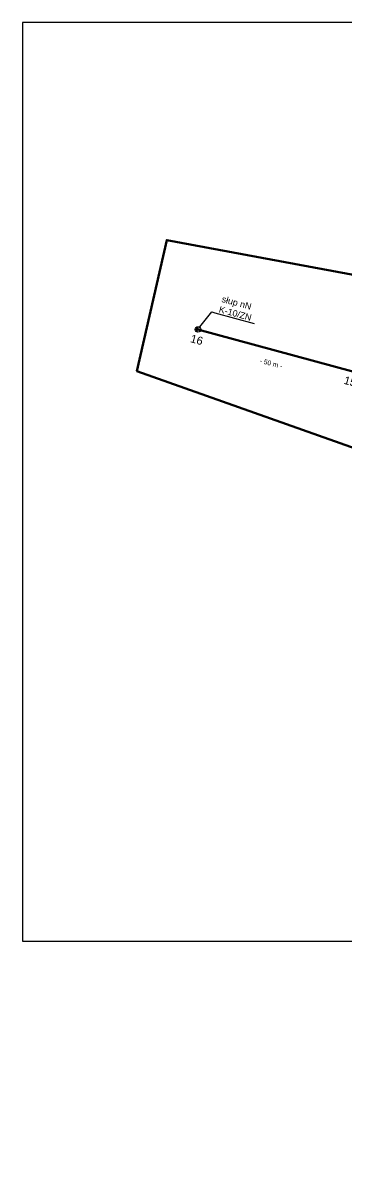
# Model space of a CAD drawing. Header units: metres. Extents: x 7532309 to 7535807, y 5784544 to 5785764.
# Drawn here: x 7532648.5 to 7532749.4, y 5785410.2 to 5785763.6 of the extents above; entities that cross this region are included whole.
import ezdxf
from ezdxf import colors
from ezdxf.entities.mleader import LeaderData, LeaderLine
from ezdxf.enums import TextEntityAlignment as Align
from ezdxf.math import Vec2, Vec3

# ---------------------------------------------------------------- set-up
doc = ezdxf.new("R2010")
doc.units = ezdxf.units.M
doc.layers.add('!tele', color=30, linetype='Continuous', lineweight=40)
doc.layers.add('!trafo_880', color=6, linetype='Continuous', lineweight=50)
for name, color, linetype in [('!wymiary', 7, 'Continuous'), ('_MM opisy', 7, 'Continuous'), ('_MM slupy', 5, 'Continuous'), ('_numery_05-0880_1', 7, 'Continuous')]:
    doc.layers.add(name, color=color, linetype=linetype)
doc.layers.add('_kontrola_05-0880_1', color=210, linetype='Continuous', lineweight=50, plot=False)
doc.styles.get("Standard").update_dxf_attribs({"font": 'arial.ttf'})
doc.dimstyles.new('opis linie', dxfattribs={"dimtxt": 1.5, "dimasz": 0.18, "dimexe": 0.18, "dimexo": 0.0625, "dimgap": 2.5, "dimtad": 4, "dimdec": 0, "dimzin": 0, "dimdsep": 46, "dimtxsty": 'Standard', "dimcen": 0.09, "dimse1": 1, "dimse2": 1, "dimsd1": 1, "dimsd2": 1, "dimclrt": 256, "dimadec": 0, "dimazin": 0, "dimtfac": 1, "dimtdec": 0, "dimtofl": 0, "dimtmove": 0, "dimatfit": 3, "dimfxl": 1, "dimtfill": 1, "dimtolj": 1, "dimtzin": 0, "dimarcsym": 0})

# ---------------------------------------------------------------- blocks, each defined once
blk = doc.blocks.new('*D95')
at = {"layer": 'Defpoints', "color": 0}
for p in [(7532703.15, 5785667.84), (7532750.76, 5785653.88), (7532751.02, 5785654.84)]:
    blk.add_point(p, dxfattribs=at)
at = {"layer": '!wymiary', "insert": (7532725.97, 5785657.23), "char_height": 1.5, "attachment_point": 5, "rotation": 344.8052, "bg_fill": 3, "box_fill_scale": 1.1, "bg_fill_color": 9, "bg_fill_true_color": 13158600, "bg_fill_transparency": 0}
blk.add_mtext('\\A1;- 50 m -', dxfattribs=at)
blk = doc.blocks.new('ZN')
at = {"layer": '_MM slupy', "transparency": 33554687}
h = blk.add_hatch(color=256, dxfattribs=at)
h.dxf.hatch_style = 1
h.paths.add_polyline_path([(0, -0.86), (0, 0.86, 1)])
at = {"layer": '_MM slupy'}
blk.add_circle((0, 0), 0.857, dxfattribs=at)

msp = doc.modelspace()

# ---------------------------------------------------------------- linework, layer by layer
at = {"layer": '!tele'}
msp.add_lwpolyline([(7532703.15, 5785667.84), (7532751.02, 5785654.84), (7532801.61, 5785643.27), (7532850.89, 5785629.8), (7532900.72, 5785614.28), (7532949.06, 5785593.68), (7532997.72, 5785573.87), (7533043.65, 5785554.29), (7533090.2, 5785534.85), (7533134.25, 5785516.46), (7533179.8, 5785497.33), (7533222.59, 5785488.35), (7533263.24, 5785479.82), (7533281.12, 5785476.26), (7533312.03, 5785468.65), (7533322.7, 5785464.54)], dxfattribs=at)
at = {"layer": '!trafo_880'}
msp.add_lwpolyline([(7533348.88, 5785463.49), (7533576.8, 5785436.73), (7533577.78, 5785474), (7533348.74, 5785524.89), (7533285.47, 5785539.6), (7533257.64, 5785541.81), (7533251.26, 5785495.09), (7533091.38, 5785564.6), (7532883.62, 5785660.34), (7532693.41, 5785695.72), (7532684.09, 5785654.76), (7532877.57, 5785586.2), (7533113.3, 5785481.11), (7533235.85, 5785451.13), (7533287.58, 5785438.07), (7533327.72, 5785410.25), (7533348.88, 5785463.49)], dxfattribs=at)

# ---------------------------------------------------------------- next in the draw order: dimensions: what is measured, and where the dimension line sits
at = {"layer": '!wymiary'}
dim = msp.add_aligned_dim(p1=(7532703.15, 5785667.84), p2=(7532751.02, 5785654.84), distance=-1, dimstyle='opis linie', override={"dimpost": '- <> m -'}, dxfattribs=at)
dim.commit()
dim.dimension.update_dxf_attribs({"geometry": '*D95', "text_midpoint": (7532725.97, 5785657.23)})

# ---------------------------------------------------------------- next in the draw order: block references
at = {"layer": '_MM slupy', "rotation": 344.8051643594774}
msp.add_blockref('ZN', (7532703.15, 5785667.84), dxfattribs=at)

# ---------------------------------------------------------------- next in the draw order: texts
at = {"layer": '_numery_05-0880_1', "color": 7}
msp.add_text('15', height=2.5, rotation=344.8052, dxfattribs=at).set_placement((7532750.64, 5785651.61), align=Align.MIDDLE_CENTER)

# ---------------------------------------------------------------- next in the draw order: leaders
at = {"layer": '_MM opisy'}
ml = msp.add_multileader_mtext('Standard', dxfattribs=at)
ml.set_content('\\pxql;słup nN\\PK-10/ZN', color=256)
ml.set_leader_properties()
ml.build(insert=Vec2(0, 0))
ml.multileader.update_dxf_attribs({"has_text_frame": 1, "text_left_attachment_type": 5, "text_right_attachment_type": 5, "dogleg_length": 1, "arrow_head_size": 1})
ctx = ml.context
ctx.base_point, ctx.char_height, ctx.arrow_head_size, ctx.landing_gap_size, ctx.plane_origin, ctx.plane_x_axis, ctx.plane_y_axis = Vec3(7532708.41, 5785673.05), 2, 1, 1, Vec3(7532704.44, 5785666.02), Vec3(0.96504, -0.262102), Vec3(0.262102, 0.96504)
ctx.left_attachment, ctx.right_attachment = 5, 5
notes = []
notes.append((ctx, [(0, (1, 1, 0), (7532707.45, 5785673.31), (0.96504, -0.262102), 1, [(0, [(7532703.15, 5785667.84), (7532707.45, 5785673.31)], 0, [])])]))
ctx.mtext.insert, ctx.mtext.text_direction, ctx.mtext.flow_direction = Vec3(7532710.9, 5785678.39), Vec3(0.96504, -0.262102), 5
ctx.mtext.has_bg_fill, ctx.mtext.bg_color, ctx.mtext.bg_scale_factor, ctx.mtext.bg_transparency, ctx.mtext.use_window_bg_color = 1, -1023410175, 1, 0, 1
for ctx, leaders in notes:
    for number, flags, end, landing, length, lines in leaders:
        leader = LeaderData()
        leader.index, (leader.has_last_leader_line, leader.has_dogleg_vector, leader.attachment_direction) = number, flags
        leader.last_leader_point, leader.dogleg_vector, leader.dogleg_length = Vec3(end), Vec3(landing), length
        for number, points, colour, breaks in lines:
            line = LeaderLine()
            line.index, line.vertices, line.color, line.breaks = number, Vec3.list(points), colors.encode_raw_color(colour), breaks
            leader.lines.append(line)
        ctx.leaders.append(leader)

# ---------------------------------------------------------------- next in the draw order: linework, layer by layer
at = {"layer": '_kontrola_05-0880_1', "color": 210}
msp.add_lwpolyline([(7532751.02, 5785654.84), (7532703.15, 5785667.84)], dxfattribs=at)
at = {"layer": 'Defpoints', "color": 4}
msp.add_lwpolyline([(7532648.45, 5785476.78), (7533043.3, 5785476.78), (7533043.3, 5785763.64), (7532648.45, 5785763.64)], close=True, dxfattribs=at)

# ---------------------------------------------------------------- next in the draw order: texts
at = {"layer": '_numery_05-0880_1', "color": 7}
msp.add_text('16', height=2.5, rotation=-15.1948, dxfattribs=at).set_placement((7532702.77, 5785664.61), align=Align.MIDDLE_CENTER)

doc.saveas('drawing.dxf')
